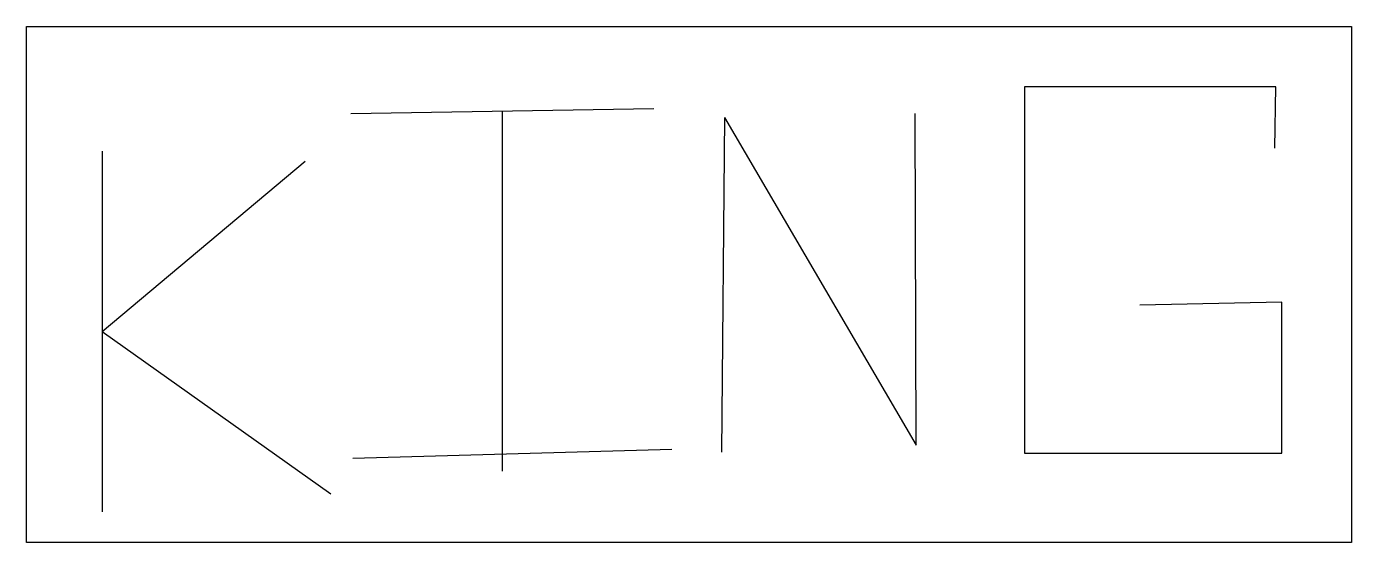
# Model space of a CAD drawing. Header units: millimetres. Extents: x -97660 to 180210, y -42060 to 66130.
import ezdxf

# ---------------------------------------------------------------- set-up
doc = ezdxf.new("R2010")
doc.units = ezdxf.units.MM
doc.header["$LTSCALE"] = 0.5

msp = doc.modelspace()

# ---------------------------------------------------------------- linework, layer by layer
for p, q in [((164360, 53510), (111630, 53510)), ((111630, 53510), (111630, -23320)), ((164150, 40600), (164360, 53510)), ((-29660, 47890), (33900, 48930)), ((2120, 48410), (2120, -27070)), ((88920, -21650), (88710, 47890)), ((48690, 47050), (48070, -23110)), ((48690, 47050), (88920, -21650)), ((-81770, 39980), (-81770, -35600)), ((-81770, 2190), (-39250, 37890)), ((165610, 8330), (135810, 7700)), ((165610, -23320), (165610, 8330)), ((-81770, 2190), (-33830, -31860)), ((-29250, -24360), (37650, -22490)), ((111630, -23320), (165610, -23320))]:
    msp.add_line(p, q)
msp.add_lwpolyline([(-97660, 66130), (180210, 66130), (180210, -42060), (-97660, -42060)], close=True)

doc.saveas('drawing.dxf')
